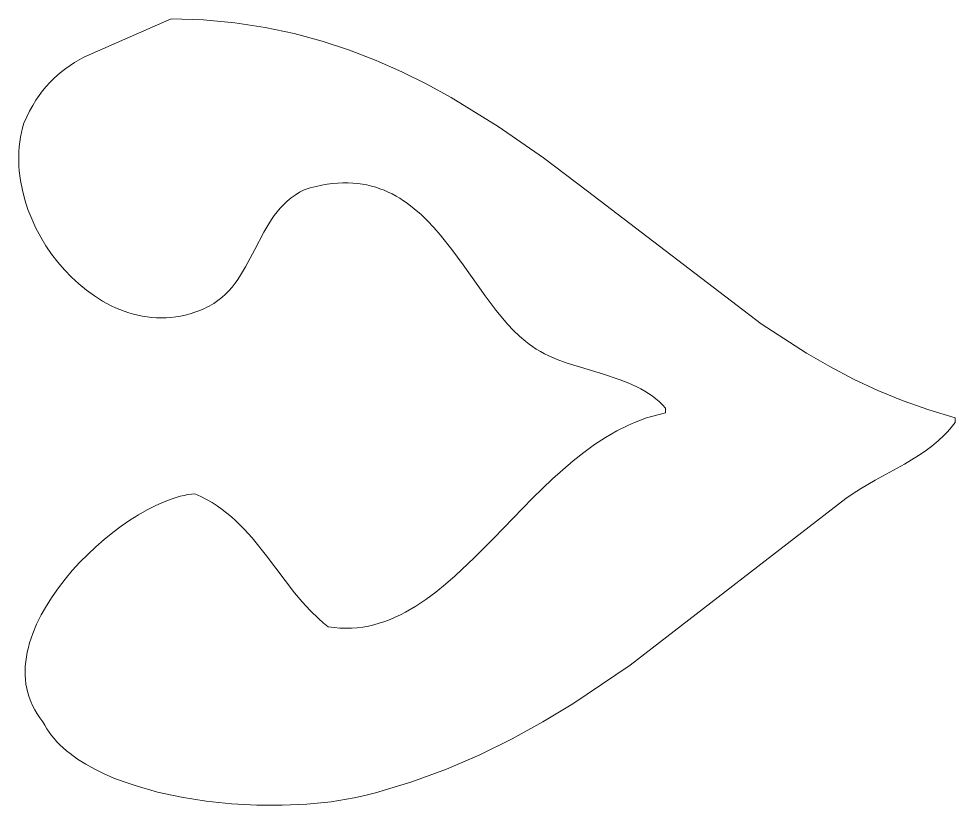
# Model space of a CAD drawing. Header units: centimetres. Extents: x -6.7 to 3.2, y -8.3 to 13.3.
# Drawn here: x 0.223 to 2.185, y 7.612 to 9.261 of the extents above; entities that cross this region are included whole.
import ezdxf

# ---------------------------------------------------------------- set-up
doc = ezdxf.new("R2010")
doc.units = ezdxf.units.CM
doc.header["$MEASUREMENT"] = 0
doc.layers.add('layer 1', color=7, linetype='Continuous')

msp = doc.modelspace()

# ---------------------------------------------------------------- linework, layer by layer
at = {"layer": 'layer 1', "color": 177, "lineweight": 9}
msp.add_open_spline([(0.5424, 9.26058), (0.5424, 9.26058), (0.35922, 9.17976), (0.35922, 9.17976), (0.35922, 9.17976), (0.35922, 9.17976), (0.34002, 9.16869), (0.34002, 9.16869), (0.34002, 9.16869), (0.34002, 9.16869), (0.33077, 9.16273), (0.33077, 9.16273), (0.33077, 9.16273), (0.33077, 9.16273), (0.32176, 9.15644), (0.32176, 9.15644), (0.32176, 9.15644), (0.32176, 9.15644), (0.31299, 9.14977), (0.31299, 9.14977), (0.31299, 9.14977), (0.31299, 9.14977), (0.30447, 9.1427), (0.30447, 9.1427), (0.30447, 9.1427), (0.30447, 9.1427), (0.2962, 9.13519), (0.2962, 9.13519), (0.2962, 9.13519), (0.2962, 9.13519), (0.28818, 9.12719), (0.28818, 9.12719), (0.28818, 9.12719), (0.28818, 9.12719), (0.28043, 9.11868), (0.28043, 9.11868), (0.28043, 9.11868), (0.28043, 9.11868), (0.27293, 9.10961), (0.27293, 9.10961), (0.27293, 9.10961), (0.27293, 9.10961), (0.26571, 9.09996), (0.26571, 9.09996), (0.26571, 9.09996), (0.26571, 9.09996), (0.25876, 9.08967), (0.25876, 9.08967), (0.25876, 9.08967), (0.25876, 9.08967), (0.25209, 9.07873), (0.25209, 9.07873), (0.25209, 9.07873), (0.25209, 9.07873), (0.24569, 9.06708), (0.24569, 9.06708), (0.24569, 9.06708), (0.24569, 9.06708), (0.23958, 9.0547), (0.23958, 9.0547), (0.23958, 9.0547), (0.23958, 9.0547), (0.23377, 9.04155), (0.23377, 9.04155), (0.23377, 9.04155), (0.23377, 9.04155), (0.23098, 9.03188), (0.23098, 9.03188), (0.23098, 9.03188), (0.23098, 9.03188), (0.22862, 9.02212), (0.22862, 9.02212), (0.22862, 9.02212), (0.22862, 9.02212), (0.22667, 9.01226), (0.22667, 9.01226), (0.22667, 9.01226), (0.22667, 9.01226), (0.22512, 9.00233), (0.22512, 9.00233), (0.22512, 9.00233), (0.22512, 9.00233), (0.22398, 8.99233), (0.22398, 8.99233), (0.22398, 8.99233), (0.22398, 8.99233), (0.22322, 8.98227), (0.22322, 8.98227), (0.22322, 8.98227), (0.22322, 8.98227), (0.22286, 8.97216), (0.22286, 8.97216), (0.22286, 8.97216), (0.22286, 8.97216), (0.22287, 8.96201), (0.22287, 8.96201), (0.22287, 8.96201), (0.22287, 8.96201), (0.22325, 8.95184), (0.22325, 8.95184), (0.22325, 8.95184), (0.22325, 8.95184), (0.224, 8.94165), (0.224, 8.94165), (0.224, 8.94165), (0.224, 8.94165), (0.22656, 8.92126), (0.22656, 8.92126), (0.22656, 8.92126), (0.22656, 8.92126), (0.2305, 8.90093), (0.2305, 8.90093), (0.2305, 8.90093), (0.2305, 8.90093), (0.23575, 8.88073), (0.23575, 8.88073), (0.23575, 8.88073), (0.23575, 8.88073), (0.24227, 8.86076), (0.24227, 8.86076), (0.24227, 8.86076), (0.24227, 8.86076), (0.24999, 8.8411), (0.24999, 8.8411), (0.24999, 8.8411), (0.24999, 8.8411), (0.25887, 8.82182), (0.25887, 8.82182), (0.25887, 8.82182), (0.25887, 8.82182), (0.26884, 8.80302), (0.26884, 8.80302), (0.26884, 8.80302), (0.26884, 8.80302), (0.27985, 8.78476), (0.27985, 8.78476), (0.27985, 8.78476), (0.27985, 8.78476), (0.29184, 8.76715), (0.29184, 8.76715), (0.29184, 8.76715), (0.29184, 8.76715), (0.30476, 8.75025), (0.30476, 8.75025), (0.30476, 8.75025), (0.30476, 8.75025), (0.31855, 8.73416), (0.31855, 8.73416), (0.31855, 8.73416), (0.31855, 8.73416), (0.33315, 8.71895), (0.33315, 8.71895), (0.33315, 8.71895), (0.33315, 8.71895), (0.34852, 8.7047), (0.34852, 8.7047), (0.34852, 8.7047), (0.34852, 8.7047), (0.36459, 8.69151), (0.36459, 8.69151), (0.36459, 8.69151), (0.36459, 8.69151), (0.38131, 8.67945), (0.38131, 8.67945), (0.38131, 8.67945), (0.38131, 8.67945), (0.39862, 8.66861), (0.39862, 8.66861), (0.39862, 8.66861), (0.39862, 8.66861), (0.40748, 8.66367), (0.40748, 8.66367), (0.40748, 8.66367), (0.40748, 8.66367), (0.41646, 8.65907), (0.41646, 8.65907), (0.41646, 8.65907), (0.41646, 8.65907), (0.42557, 8.65481), (0.42557, 8.65481), (0.42557, 8.65481), (0.42557, 8.65481), (0.43479, 8.6509), (0.43479, 8.6509), (0.43479, 8.6509), (0.43479, 8.6509), (0.44411, 8.64737), (0.44411, 8.64737), (0.44411, 8.64737), (0.44411, 8.64737), (0.45354, 8.6442), (0.45354, 8.6442), (0.45354, 8.6442), (0.45354, 8.6442), (0.46305, 8.64143), (0.46305, 8.64143), (0.46305, 8.64143), (0.46305, 8.64143), (0.47265, 8.63905), (0.47265, 8.63905), (0.47265, 8.63905), (0.47265, 8.63905), (0.48233, 8.63708), (0.48233, 8.63708), (0.48233, 8.63708), (0.48233, 8.63708), (0.49208, 8.63553), (0.49208, 8.63553), (0.49208, 8.63553), (0.49208, 8.63553), (0.5019, 8.63441), (0.5019, 8.63441), (0.5019, 8.63441), (0.5019, 8.63441), (0.51177, 8.63372), (0.51177, 8.63372), (0.51177, 8.63372), (0.51177, 8.63372), (0.52169, 8.63349), (0.52169, 8.63349), (0.52169, 8.63349), (0.52169, 8.63349), (0.53166, 8.63371), (0.53166, 8.63371), (0.53166, 8.63371), (0.53166, 8.63371), (0.54166, 8.6344), (0.54166, 8.6344), (0.54166, 8.6344), (0.54166, 8.6344), (0.55169, 8.63558), (0.55169, 8.63558), (0.55169, 8.63558), (0.55169, 8.63558), (0.56174, 8.63724), (0.56174, 8.63724), (0.56174, 8.63724), (0.56174, 8.63724), (0.57181, 8.6394), (0.57181, 8.6394), (0.57181, 8.6394), (0.57181, 8.6394), (0.58188, 8.64208), (0.58188, 8.64208), (0.58188, 8.64208), (0.58188, 8.64208), (0.59196, 8.64527), (0.59196, 8.64527), (0.59196, 8.64527), (0.59196, 8.64527), (0.60203, 8.649), (0.60203, 8.649), (0.60203, 8.649), (0.60203, 8.649), (0.61209, 8.65327), (0.61209, 8.65327), (0.61209, 8.65327), (0.61209, 8.65327), (0.61718, 8.65573), (0.61718, 8.65573), (0.61718, 8.65573), (0.61718, 8.65573), (0.6221, 8.65831), (0.6221, 8.65831), (0.6221, 8.65831), (0.6221, 8.65831), (0.63144, 8.66387), (0.63144, 8.66387), (0.63144, 8.66387), (0.63144, 8.66387), (0.64017, 8.6699), (0.64017, 8.6699), (0.64017, 8.6699), (0.64017, 8.6699), (0.64832, 8.67639), (0.64832, 8.67639), (0.64832, 8.67639), (0.64832, 8.67639), (0.65594, 8.68328), (0.65594, 8.68328), (0.65594, 8.68328), (0.65594, 8.68328), (0.66308, 8.69056), (0.66308, 8.69056), (0.66308, 8.69056), (0.66308, 8.69056), (0.66977, 8.69817), (0.66977, 8.69817), (0.66977, 8.69817), (0.66977, 8.69817), (0.67606, 8.70611), (0.67606, 8.70611), (0.67606, 8.70611), (0.67606, 8.70611), (0.682, 8.71431), (0.682, 8.71431), (0.682, 8.71431), (0.682, 8.71431), (0.68762, 8.72277), (0.68762, 8.72277), (0.68762, 8.72277), (0.68762, 8.72277), (0.69811, 8.74027), (0.69811, 8.74027), (0.69811, 8.74027), (0.69811, 8.74027), (0.71728, 8.77671), (0.71728, 8.77671), (0.71728, 8.77671), (0.71728, 8.77671), (0.73636, 8.81329), (0.73636, 8.81329), (0.73636, 8.81329), (0.73636, 8.81329), (0.74675, 8.83094), (0.74675, 8.83094), (0.74675, 8.83094), (0.74675, 8.83094), (0.7523, 8.8395), (0.7523, 8.8395), (0.7523, 8.8395), (0.7523, 8.8395), (0.75816, 8.84782), (0.75816, 8.84782), (0.75816, 8.84782), (0.75816, 8.84782), (0.76437, 8.85589), (0.76437, 8.85589), (0.76437, 8.85589), (0.76437, 8.85589), (0.77096, 8.86366), (0.77096, 8.86366), (0.77096, 8.86366), (0.77096, 8.86366), (0.77799, 8.87109), (0.77799, 8.87109), (0.77799, 8.87109), (0.77799, 8.87109), (0.7855, 8.87817), (0.7855, 8.87817), (0.7855, 8.87817), (0.7855, 8.87817), (0.79352, 8.88485), (0.79352, 8.88485), (0.79352, 8.88485), (0.79352, 8.88485), (0.80211, 8.8911), (0.80211, 8.8911), (0.80211, 8.8911), (0.80211, 8.8911), (0.81131, 8.89688), (0.81131, 8.89688), (0.81131, 8.89688), (0.81131, 8.89688), (0.82116, 8.90217), (0.82116, 8.90217), (0.82116, 8.90217), (0.82116, 8.90217), (0.8336, 8.90586), (0.8336, 8.90586), (0.8336, 8.90586), (0.8336, 8.90586), (0.84575, 8.90899), (0.84575, 8.90899), (0.84575, 8.90899), (0.84575, 8.90899), (0.8576, 8.91157), (0.8576, 8.91157), (0.8576, 8.91157), (0.8576, 8.91157), (0.86917, 8.9136), (0.86917, 8.9136), (0.86917, 8.9136), (0.86917, 8.9136), (0.88046, 8.91511), (0.88046, 8.91511), (0.88046, 8.91511), (0.88046, 8.91511), (0.89149, 8.91611), (0.89149, 8.91611), (0.89149, 8.91611), (0.89149, 8.91611), (0.90225, 8.91661), (0.90225, 8.91661), (0.90225, 8.91661), (0.90225, 8.91661), (0.91276, 8.91662), (0.91276, 8.91662), (0.91276, 8.91662), (0.91276, 8.91662), (0.92302, 8.91617), (0.92302, 8.91617), (0.92302, 8.91617), (0.92302, 8.91617), (0.93303, 8.91526), (0.93303, 8.91526), (0.93303, 8.91526), (0.93303, 8.91526), (0.94281, 8.91391), (0.94281, 8.91391), (0.94281, 8.91391), (0.94281, 8.91391), (0.95236, 8.91213), (0.95236, 8.91213), (0.95236, 8.91213), (0.95236, 8.91213), (0.96169, 8.90993), (0.96169, 8.90993), (0.96169, 8.90993), (0.96169, 8.90993), (0.9708, 8.90734), (0.9708, 8.90734), (0.9708, 8.90734), (0.9708, 8.90734), (0.9797, 8.90436), (0.9797, 8.90436), (0.9797, 8.90436), (0.9797, 8.90436), (0.9884, 8.901), (0.9884, 8.901), (0.9884, 8.901), (0.9884, 8.901), (0.99691, 8.89729), (0.99691, 8.89729), (0.99691, 8.89729), (0.99691, 8.89729), (1.00523, 8.89323), (1.00523, 8.89323), (1.00523, 8.89323), (1.00523, 8.89323), (1.01336, 8.88884), (1.01336, 8.88884), (1.01336, 8.88884), (1.01336, 8.88884), (1.02132, 8.88413), (1.02132, 8.88413), (1.02132, 8.88413), (1.02132, 8.88413), (1.02911, 8.87912), (1.02911, 8.87912), (1.02911, 8.87912), (1.02911, 8.87912), (1.03674, 8.87382), (1.03674, 8.87382), (1.03674, 8.87382), (1.03674, 8.87382), (1.05153, 8.8624), (1.05153, 8.8624), (1.05153, 8.8624), (1.05153, 8.8624), (1.06575, 8.85), (1.06575, 8.85), (1.06575, 8.85), (1.06575, 8.85), (1.07946, 8.83671), (1.07946, 8.83671), (1.07946, 8.83671), (1.07946, 8.83671), (1.09271, 8.82266), (1.09271, 8.82266), (1.09271, 8.82266), (1.09271, 8.82266), (1.10555, 8.80794), (1.10555, 8.80794), (1.10555, 8.80794), (1.10555, 8.80794), (1.13022, 8.77698), (1.13022, 8.77698), (1.13022, 8.77698), (1.13022, 8.77698), (1.15389, 8.74473), (1.15389, 8.74473), (1.15389, 8.74473), (1.15389, 8.74473), (1.19997, 8.67986), (1.19997, 8.67986), (1.19997, 8.67986), (1.19997, 8.67986), (1.22324, 8.64903), (1.22324, 8.64903), (1.22324, 8.64903), (1.22324, 8.64903), (1.24722, 8.62046), (1.24722, 8.62046), (1.24722, 8.62046), (1.24722, 8.62046), (1.25961, 8.60729), (1.25961, 8.60729), (1.25961, 8.60729), (1.25961, 8.60729), (1.27235, 8.59503), (1.27235, 8.59503), (1.27235, 8.59503), (1.27235, 8.59503), (1.28547, 8.58376), (1.28547, 8.58376), (1.28547, 8.58376), (1.28547, 8.58376), (1.2922, 8.57855), (1.2922, 8.57855), (1.2922, 8.57855), (1.2922, 8.57855), (1.29905, 8.57362), (1.29905, 8.57362), (1.29905, 8.57362), (1.29905, 8.57362), (1.30729, 8.5682), (1.30729, 8.5682), (1.30729, 8.5682), (1.30729, 8.5682), (1.31574, 8.56315), (1.31574, 8.56315), (1.31574, 8.56315), (1.31574, 8.56315), (1.32438, 8.55846), (1.32438, 8.55846), (1.32438, 8.55846), (1.32438, 8.55846), (1.3332, 8.55408), (1.3332, 8.55408), (1.3332, 8.55408), (1.3332, 8.55408), (1.35127, 8.54616), (1.35127, 8.54616), (1.35127, 8.54616), (1.35127, 8.54616), (1.36981, 8.53917), (1.36981, 8.53917), (1.36981, 8.53917), (1.36981, 8.53917), (1.4459, 8.51592), (1.4459, 8.51592), (1.4459, 8.51592), (1.4459, 8.51592), (1.48312, 8.5039), (1.48312, 8.5039), (1.48312, 8.5039), (1.48312, 8.5039), (1.50102, 8.49699), (1.50102, 8.49699), (1.50102, 8.49699), (1.50102, 8.49699), (1.51826, 8.48917), (1.51826, 8.48917), (1.51826, 8.48917), (1.51826, 8.48917), (1.52659, 8.48484), (1.52659, 8.48484), (1.52659, 8.48484), (1.52659, 8.48484), (1.5347, 8.48021), (1.5347, 8.48021), (1.5347, 8.48021), (1.5347, 8.48021), (1.54258, 8.47523), (1.54258, 8.47523), (1.54258, 8.47523), (1.54258, 8.47523), (1.5502, 8.46988), (1.5502, 8.46988), (1.5502, 8.46988), (1.5502, 8.46988), (1.55756, 8.46413), (1.55756, 8.46413), (1.55756, 8.46413), (1.55756, 8.46413), (1.56462, 8.45795), (1.56462, 8.45795), (1.56462, 8.45795), (1.56462, 8.45795), (1.57138, 8.45132), (1.57138, 8.45132), (1.57138, 8.45132), (1.57138, 8.45132), (1.57781, 8.4442), (1.57781, 8.4442), (1.57781, 8.4442), (1.57781, 8.4442), (1.57781, 8.43424), (1.57781, 8.43424), (1.57781, 8.43424), (1.57781, 8.43424), (1.56448, 8.43129), (1.56448, 8.43129), (1.56448, 8.43129), (1.56448, 8.43129), (1.55135, 8.4278), (1.55135, 8.4278), (1.55135, 8.4278), (1.55135, 8.4278), (1.5384, 8.42379), (1.5384, 8.42379), (1.5384, 8.42379), (1.5384, 8.42379), (1.52563, 8.41929), (1.52563, 8.41929), (1.52563, 8.41929), (1.52563, 8.41929), (1.51304, 8.41431), (1.51304, 8.41431), (1.51304, 8.41431), (1.51304, 8.41431), (1.50062, 8.40888), (1.50062, 8.40888), (1.50062, 8.40888), (1.50062, 8.40888), (1.47627, 8.39672), (1.47627, 8.39672), (1.47627, 8.39672), (1.47627, 8.39672), (1.45252, 8.38298), (1.45252, 8.38298), (1.45252, 8.38298), (1.45252, 8.38298), (1.42934, 8.3678), (1.42934, 8.3678), (1.42934, 8.3678), (1.42934, 8.3678), (1.40666, 8.35135), (1.40666, 8.35135), (1.40666, 8.35135), (1.40666, 8.35135), (1.38446, 8.33378), (1.38446, 8.33378), (1.38446, 8.33378), (1.38446, 8.33378), (1.34128, 8.29592), (1.34128, 8.29592), (1.34128, 8.29592), (1.34128, 8.29592), (1.29941, 8.25548), (1.29941, 8.25548), (1.29941, 8.25548), (1.29941, 8.25548), (1.21813, 8.1719), (1.21813, 8.1719), (1.21813, 8.1719), (1.21813, 8.1719), (1.17797, 8.13128), (1.17797, 8.13128), (1.17797, 8.13128), (1.17797, 8.13128), (1.13763, 8.09311), (1.13763, 8.09311), (1.13763, 8.09311), (1.13763, 8.09311), (1.11727, 8.07534), (1.11727, 8.07534), (1.11727, 8.07534), (1.11727, 8.07534), (1.09673, 8.05866), (1.09673, 8.05866), (1.09673, 8.05866), (1.09673, 8.05866), (1.07596, 8.04322), (1.07596, 8.04322), (1.07596, 8.04322), (1.07596, 8.04322), (1.05492, 8.02919), (1.05492, 8.02919), (1.05492, 8.02919), (1.05492, 8.02919), (1.03355, 8.01671), (1.03355, 8.01671), (1.03355, 8.01671), (1.03355, 8.01671), (1.02272, 8.01111), (1.02272, 8.01111), (1.02272, 8.01111), (1.02272, 8.01111), (1.0118, 8.00595), (1.0118, 8.00595), (1.0118, 8.00595), (1.0118, 8.00595), (1.00078, 8.00126), (1.00078, 8.00126), (1.00078, 8.00126), (1.00078, 8.00126), (0.98964, 7.99706), (0.98964, 7.99706), (0.98964, 7.99706), (0.98964, 7.99706), (0.97839, 7.99337), (0.97839, 7.99337), (0.97839, 7.99337), (0.97839, 7.99337), (0.96702, 7.9902), (0.96702, 7.9902), (0.96702, 7.9902), (0.96702, 7.9902), (0.95552, 7.98758), (0.95552, 7.98758), (0.95552, 7.98758), (0.95552, 7.98758), (0.94388, 7.98553), (0.94388, 7.98553), (0.94388, 7.98553), (0.94388, 7.98553), (0.93211, 7.98407), (0.93211, 7.98407), (0.93211, 7.98407), (0.93211, 7.98407), (0.92019, 7.98321), (0.92019, 7.98321), (0.92019, 7.98321), (0.92019, 7.98321), (0.90812, 7.98297), (0.90812, 7.98297), (0.90812, 7.98297), (0.90812, 7.98297), (0.89589, 7.98339), (0.89589, 7.98339), (0.89589, 7.98339), (0.89589, 7.98339), (0.8835, 7.98446), (0.8835, 7.98446), (0.8835, 7.98446), (0.8835, 7.98446), (0.87094, 7.98623), (0.87094, 7.98623), (0.87094, 7.98623), (0.87094, 7.98623), (0.86096, 7.99429), (0.86096, 7.99429), (0.86096, 7.99429), (0.86096, 7.99429), (0.85138, 8.00262), (0.85138, 8.00262), (0.85138, 8.00262), (0.85138, 8.00262), (0.83332, 8.02001), (0.83332, 8.02001), (0.83332, 8.02001), (0.83332, 8.02001), (0.8165, 8.0382), (0.8165, 8.0382), (0.8165, 8.0382), (0.8165, 8.0382), (0.80066, 8.057), (0.80066, 8.057), (0.80066, 8.057), (0.80066, 8.057), (0.7419, 8.13482), (0.7419, 8.13482), (0.7419, 8.13482), (0.7419, 8.13482), (0.71163, 8.17273), (0.71163, 8.17273), (0.71163, 8.17273), (0.71163, 8.17273), (0.69535, 8.19079), (0.69535, 8.19079), (0.69535, 8.19079), (0.69535, 8.19079), (0.67797, 8.20803), (0.67797, 8.20803), (0.67797, 8.20803), (0.67797, 8.20803), (0.66879, 8.21628), (0.66879, 8.21628), (0.66879, 8.21628), (0.66879, 8.21628), (0.65923, 8.22425), (0.65923, 8.22425), (0.65923, 8.22425), (0.65923, 8.22425), (0.64926, 8.23192), (0.64926, 8.23192), (0.64926, 8.23192), (0.64926, 8.23192), (0.63885, 8.23927), (0.63885, 8.23927), (0.63885, 8.23927), (0.63885, 8.23927), (0.62797, 8.24627), (0.62797, 8.24627), (0.62797, 8.24627), (0.62797, 8.24627), (0.61659, 8.25291), (0.61659, 8.25291), (0.61659, 8.25291), (0.61659, 8.25291), (0.60467, 8.25916), (0.60467, 8.25916), (0.60467, 8.25916), (0.60467, 8.25916), (0.59218, 8.26499), (0.59218, 8.26499), (0.59218, 8.26499), (0.59218, 8.26499), (0.5847, 8.26422), (0.5847, 8.26422), (0.5847, 8.26422), (0.5847, 8.26422), (0.57703, 8.26304), (0.57703, 8.26304), (0.57703, 8.26304), (0.57703, 8.26304), (0.56916, 8.26147), (0.56916, 8.26147), (0.56916, 8.26147), (0.56916, 8.26147), (0.56111, 8.25951), (0.56111, 8.25951), (0.56111, 8.25951), (0.56111, 8.25951), (0.55291, 8.25718), (0.55291, 8.25718), (0.55291, 8.25718), (0.55291, 8.25718), (0.54456, 8.25449), (0.54456, 8.25449), (0.54456, 8.25449), (0.54456, 8.25449), (0.52746, 8.24804), (0.52746, 8.24804), (0.52746, 8.24804), (0.52746, 8.24804), (0.50994, 8.24023), (0.50994, 8.24023), (0.50994, 8.24023), (0.50994, 8.24023), (0.4921, 8.23115), (0.4921, 8.23115), (0.4921, 8.23115), (0.4921, 8.23115), (0.47405, 8.22086), (0.47405, 8.22086), (0.47405, 8.22086), (0.47405, 8.22086), (0.45589, 8.20944), (0.45589, 8.20944), (0.45589, 8.20944), (0.45589, 8.20944), (0.43775, 8.19696), (0.43775, 8.19696), (0.43775, 8.19696), (0.43775, 8.19696), (0.41972, 8.1835), (0.41972, 8.1835), (0.41972, 8.1835), (0.41972, 8.1835), (0.40192, 8.16912), (0.40192, 8.16912), (0.40192, 8.16912), (0.40192, 8.16912), (0.38445, 8.15391), (0.38445, 8.15391), (0.38445, 8.15391), (0.38445, 8.15391), (0.36743, 8.13793), (0.36743, 8.13793), (0.36743, 8.13793), (0.36743, 8.13793), (0.35096, 8.12127), (0.35096, 8.12127), (0.35096, 8.12127), (0.35096, 8.12127), (0.33516, 8.10398), (0.33516, 8.10398), (0.33516, 8.10398), (0.33516, 8.10398), (0.32012, 8.08616), (0.32012, 8.08616), (0.32012, 8.08616), (0.32012, 8.08616), (0.30597, 8.06786), (0.30597, 8.06786), (0.30597, 8.06786), (0.30597, 8.06786), (0.29281, 8.04917), (0.29281, 8.04917), (0.29281, 8.04917), (0.29281, 8.04917), (0.28074, 8.03015), (0.28074, 8.03015), (0.28074, 8.03015), (0.28074, 8.03015), (0.26989, 8.01089), (0.26989, 8.01089), (0.26989, 8.01089), (0.26989, 8.01089), (0.26035, 7.99145), (0.26035, 7.99145), (0.26035, 7.99145), (0.26035, 7.99145), (0.25224, 7.97191), (0.25224, 7.97191), (0.25224, 7.97191), (0.25224, 7.97191), (0.24875, 7.96212), (0.24875, 7.96212), (0.24875, 7.96212), (0.24875, 7.96212), (0.24566, 7.95234), (0.24566, 7.95234), (0.24566, 7.95234), (0.24566, 7.95234), (0.24298, 7.94257), (0.24298, 7.94257), (0.24298, 7.94257), (0.24298, 7.94257), (0.24073, 7.93282), (0.24073, 7.93282), (0.24073, 7.93282), (0.24073, 7.93282), (0.23892, 7.9231), (0.23892, 7.9231), (0.23892, 7.9231), (0.23892, 7.9231), (0.23755, 7.91342), (0.23755, 7.91342), (0.23755, 7.91342), (0.23755, 7.91342), (0.23666, 7.90378), (0.23666, 7.90378), (0.23666, 7.90378), (0.23666, 7.90378), (0.23624, 7.8942), (0.23624, 7.8942), (0.23624, 7.8942), (0.23624, 7.8942), (0.23632, 7.88469), (0.23632, 7.88469), (0.23632, 7.88469), (0.23632, 7.88469), (0.2369, 7.87526), (0.2369, 7.87526), (0.2369, 7.87526), (0.2369, 7.87526), (0.238, 7.86591), (0.238, 7.86591), (0.238, 7.86591), (0.238, 7.86591), (0.23964, 7.85665), (0.23964, 7.85665), (0.23964, 7.85665), (0.23964, 7.85665), (0.24182, 7.8475), (0.24182, 7.8475), (0.24182, 7.8475), (0.24182, 7.8475), (0.24457, 7.83846), (0.24457, 7.83846), (0.24457, 7.83846), (0.24457, 7.83846), (0.24789, 7.82955), (0.24789, 7.82955), (0.24789, 7.82955), (0.24789, 7.82955), (0.2518, 7.82076), (0.2518, 7.82076), (0.2518, 7.82076), (0.2518, 7.82076), (0.25631, 7.81211), (0.25631, 7.81211), (0.25631, 7.81211), (0.25631, 7.81211), (0.26143, 7.80362), (0.26143, 7.80362), (0.26143, 7.80362), (0.26143, 7.80362), (0.26719, 7.79528), (0.26719, 7.79528), (0.26719, 7.79528), (0.26719, 7.79528), (0.27359, 7.78711), (0.27359, 7.78711), (0.27359, 7.78711), (0.27359, 7.78711), (0.27738, 7.77972), (0.27738, 7.77972), (0.27738, 7.77972), (0.27738, 7.77972), (0.28163, 7.77248), (0.28163, 7.77248), (0.28163, 7.77248), (0.28163, 7.77248), (0.28631, 7.7654), (0.28631, 7.7654), (0.28631, 7.7654), (0.28631, 7.7654), (0.29141, 7.75847), (0.29141, 7.75847), (0.29141, 7.75847), (0.29141, 7.75847), (0.29694, 7.7517), (0.29694, 7.7517), (0.29694, 7.7517), (0.29694, 7.7517), (0.30286, 7.74509), (0.30286, 7.74509), (0.30286, 7.74509), (0.30286, 7.74509), (0.30919, 7.73863), (0.30919, 7.73863), (0.30919, 7.73863), (0.30919, 7.73863), (0.31589, 7.73233), (0.31589, 7.73233), (0.31589, 7.73233), (0.31589, 7.73233), (0.32297, 7.72619), (0.32297, 7.72619), (0.32297, 7.72619), (0.32297, 7.72619), (0.33041, 7.72021), (0.33041, 7.72021), (0.33041, 7.72021), (0.33041, 7.72021), (0.34633, 7.70871), (0.34633, 7.70871), (0.34633, 7.70871), (0.34633, 7.70871), (0.36358, 7.69785), (0.36358, 7.69785), (0.36358, 7.69785), (0.36358, 7.69785), (0.38205, 7.68762), (0.38205, 7.68762), (0.38205, 7.68762), (0.38205, 7.68762), (0.40167, 7.67803), (0.40167, 7.67803), (0.40167, 7.67803), (0.40167, 7.67803), (0.42235, 7.66908), (0.42235, 7.66908), (0.42235, 7.66908), (0.42235, 7.66908), (0.444, 7.66077), (0.444, 7.66077), (0.444, 7.66077), (0.444, 7.66077), (0.46654, 7.65311), (0.46654, 7.65311), (0.46654, 7.65311), (0.46654, 7.65311), (0.51393, 7.63971), (0.51393, 7.63971), (0.51393, 7.63971), (0.51393, 7.63971), (0.56383, 7.6289), (0.56383, 7.6289), (0.56383, 7.6289), (0.56383, 7.6289), (0.61555, 7.62071), (0.61555, 7.62071), (0.61555, 7.62071), (0.61555, 7.62071), (0.6684, 7.61514), (0.6684, 7.61514), (0.6684, 7.61514), (0.6684, 7.61514), (0.72168, 7.61222), (0.72168, 7.61222), (0.72168, 7.61222), (0.72168, 7.61222), (0.77472, 7.61195), (0.77472, 7.61195), (0.77472, 7.61195), (0.77472, 7.61195), (0.82681, 7.61436), (0.82681, 7.61436), (0.82681, 7.61436), (0.82681, 7.61436), (0.87726, 7.61945), (0.87726, 7.61945), (0.87726, 7.61945), (0.87726, 7.61945), (0.92539, 7.62725), (0.92539, 7.62725), (0.92539, 7.62725), (0.92539, 7.62725), (0.94837, 7.63217), (0.94837, 7.63217), (0.94837, 7.63217), (0.94837, 7.63217), (0.9705, 7.63777), (0.9705, 7.63777), (0.9705, 7.63777), (0.9705, 7.63777), (1.04657, 7.66099), (1.04657, 7.66099), (1.04657, 7.66099), (1.04657, 7.66099), (1.1194, 7.6878), (1.1194, 7.6878), (1.1194, 7.6878), (1.1194, 7.6878), (1.18928, 7.71789), (1.18928, 7.71789), (1.18928, 7.71789), (1.18928, 7.71789), (1.25649, 7.7509), (1.25649, 7.7509), (1.25649, 7.7509), (1.25649, 7.7509), (1.3213, 7.78652), (1.3213, 7.78652), (1.3213, 7.78652), (1.3213, 7.78652), (1.384, 7.8244), (1.384, 7.8244), (1.384, 7.8244), (1.384, 7.8244), (1.50416, 7.90565), (1.50416, 7.90565), (1.50416, 7.90565), (1.50416, 7.90565), (1.95614, 8.25503), (1.95614, 8.25503), (1.95614, 8.25503), (1.95614, 8.25503), (1.97113, 8.26546), (1.97113, 8.26546), (1.97113, 8.26546), (1.97113, 8.26546), (1.98634, 8.27522), (1.98634, 8.27522), (1.98634, 8.27522), (1.98634, 8.27522), (2.01714, 8.29325), (2.01714, 8.29325), (2.01714, 8.29325), (2.01714, 8.29325), (2.07843, 8.32698), (2.07843, 8.32698), (2.07843, 8.32698), (2.07843, 8.32698), (2.10786, 8.34477), (2.10786, 8.34477), (2.10786, 8.34477), (2.10786, 8.34477), (2.12206, 8.35435), (2.12206, 8.35435), (2.12206, 8.35435), (2.12206, 8.35435), (2.13581, 8.36456), (2.13581, 8.36456), (2.13581, 8.36456), (2.13581, 8.36456), (2.14906, 8.37553), (2.14906, 8.37553), (2.14906, 8.37553), (2.14906, 8.37553), (2.16173, 8.3874), (2.16173, 8.3874), (2.16173, 8.3874), (2.16173, 8.3874), (2.16784, 8.39371), (2.16784, 8.39371), (2.16784, 8.39371), (2.16784, 8.39371), (2.17378, 8.40029), (2.17378, 8.40029), (2.17378, 8.40029), (2.17378, 8.40029), (2.17954, 8.40716), (2.17954, 8.40716), (2.17954, 8.40716), (2.17954, 8.40716), (2.18512, 8.41433), (2.18512, 8.41433), (2.18512, 8.41433), (2.18512, 8.41433), (2.18512, 8.42428), (2.18512, 8.42428), (2.18512, 8.42428), (2.18512, 8.42428), (2.12958, 8.44057), (2.12958, 8.44057), (2.12958, 8.44057), (2.12958, 8.44057), (2.07566, 8.45964), (2.07566, 8.45964), (2.07566, 8.45964), (2.07566, 8.45964), (2.0232, 8.4813), (2.0232, 8.4813), (2.0232, 8.4813), (2.0232, 8.4813), (1.97209, 8.50532), (1.97209, 8.50532), (1.97209, 8.50532), (1.97209, 8.50532), (1.92218, 8.53149), (1.92218, 8.53149), (1.92218, 8.53149), (1.92218, 8.53149), (1.87334, 8.55959), (1.87334, 8.55959), (1.87334, 8.55959), (1.87334, 8.55959), (1.77836, 8.62073), (1.77836, 8.62073), (1.77836, 8.62073), (1.77836, 8.62073), (1.4146, 8.89933), (1.4146, 8.89933), (1.4146, 8.89933), (1.4146, 8.89933), (1.32236, 8.96886), (1.32236, 8.96886), (1.32236, 8.96886), (1.32236, 8.96886), (1.22747, 9.03488), (1.22747, 9.03488), (1.22747, 9.03488), (1.22747, 9.03488), (1.12884, 9.09567), (1.12884, 9.09567), (1.12884, 9.09567), (1.12884, 9.09567), (1.0778, 9.12356), (1.0778, 9.12356), (1.0778, 9.12356), (1.0778, 9.12356), (1.02543, 9.14949), (1.02543, 9.14949), (1.02543, 9.14949), (1.02543, 9.14949), (0.97158, 9.17325), (0.97158, 9.17325), (0.97158, 9.17325), (0.97158, 9.17325), (0.91614, 9.19462), (0.91614, 9.19462), (0.91614, 9.19462), (0.91614, 9.19462), (0.85896, 9.21339), (0.85896, 9.21339), (0.85896, 9.21339), (0.85896, 9.21339), (0.79992, 9.22933), (0.79992, 9.22933), (0.79992, 9.22933), (0.79992, 9.22933), (0.73888, 9.24224), (0.73888, 9.24224), (0.73888, 9.24224), (0.73888, 9.24224), (0.6757, 9.25189), (0.6757, 9.25189), (0.6757, 9.25189), (0.6757, 9.25189), (0.61025, 9.25808), (0.61025, 9.25808), (0.61025, 9.25808), (0.61025, 9.25808), (0.5424, 9.26058), (0.5424, 9.26058), (0.5424, 9.26058), (0.5424, 9.26058), (0.5424, 9.26058), (0.5424, 9.26058)], degree=3, knots=[0, 0, 0, 0, 0.0031746, 0.0031746, 0.0031746, 0.0031746, 0.0063492, 0.0063492, 0.0063492, 0.0063492, 0.0095238, 0.0095238, 0.0095238, 0.0095238, 0.0126984, 0.0126984, 0.0126984, 0.0126984, 0.015873, 0.015873, 0.015873, 0.015873, 0.0190476, 0.0190476, 0.0190476, 0.0190476, 0.0222222, 0.0222222, 0.0222222, 0.0222222, 0.0253968, 0.0253968, 0.0253968, 0.0253968, 0.0285714, 0.0285714, 0.0285714, 0.0285714, 0.031746, 0.031746, 0.031746, 0.031746, 0.0349206, 0.0349206, 0.0349206, 0.0349206, 0.0380952, 0.0380952, 0.0380952, 0.0380952, 0.0412698, 0.0412698, 0.0412698, 0.0412698, 0.0444444, 0.0444444, 0.0444444, 0.0444444, 0.047619, 0.047619, 0.047619, 0.047619, 0.0507937, 0.0507937, 0.0507937, 0.0507937, 0.0539683, 0.0539683, 0.0539683, 0.0539683, 0.0571429, 0.0571429, 0.0571429, 0.0571429, 0.0603175, 0.0603175, 0.0603175, 0.0603175, 0.0634921, 0.0634921, 0.0634921, 0.0634921, 0.0666667, 0.0666667, 0.0666667, 0.0666667, 0.0698413, 0.0698413, 0.0698413, 0.0698413, 0.0730159, 0.0730159, 0.0730159, 0.0730159, 0.0761905, 0.0761905, 0.0761905, 0.0761905, 0.0793651, 0.0793651, 0.0793651, 0.0793651, 0.0825397, 0.0825397, 0.0825397, 0.0825397, 0.0857143, 0.0857143, 0.0857143, 0.0857143, 0.0888889, 0.0888889, 0.0888889, 0.0888889, 0.0920635, 0.0920635, 0.0920635, 0.0920635, 0.0952381, 0.0952381, 0.0952381, 0.0952381, 0.0984127, 0.0984127, 0.0984127, 0.0984127, 0.1015873, 0.1015873, 0.1015873, 0.1015873, 0.1047619, 0.1047619, 0.1047619, 0.1047619, 0.1079365, 0.1079365, 0.1079365, 0.1079365, 0.1111111, 0.1111111, 0.1111111, 0.1111111, 0.1142857, 0.1142857, 0.1142857, 0.1142857, 0.1174603, 0.1174603, 0.1174603, 0.1174603, 0.1206349, 0.1206349, 0.1206349, 0.1206349, 0.1238095, 0.1238095, 0.1238095, 0.1238095, 0.1269841, 0.1269841, 0.1269841, 0.1269841, 0.1301587, 0.1301587, 0.1301587, 0.1301587, 0.1333333, 0.1333333, 0.1333333, 0.1333333, 0.1365079, 0.1365079, 0.1365079, 0.1365079, 0.1396825, 0.1396825, 0.1396825, 0.1396825, 0.1428571, 0.1428571, 0.1428571, 0.1428571, 0.1460317, 0.1460317, 0.1460317, 0.1460317, 0.1492063, 0.1492063, 0.1492063, 0.1492063, 0.152381, 0.152381, 0.152381, 0.152381, 0.1555556, 0.1555556, 0.1555556, 0.1555556, 0.1587302, 0.1587302, 0.1587302, 0.1587302, 0.1619048, 0.1619048, 0.1619048, 0.1619048, 0.1650794, 0.1650794, 0.1650794, 0.1650794, 0.168254, 0.168254, 0.168254, 0.168254, 0.1714286, 0.1714286, 0.1714286, 0.1714286, 0.1746032, 0.1746032, 0.1746032, 0.1746032, 0.1777778, 0.1777778, 0.1777778, 0.1777778, 0.1809524, 0.1809524, 0.1809524, 0.1809524, 0.184127, 0.184127, 0.184127, 0.184127, 0.1873016, 0.1873016, 0.1873016, 0.1873016, 0.1904762, 0.1904762, 0.1904762, 0.1904762, 0.1936508, 0.1936508, 0.1936508, 0.1936508, 0.1968254, 0.1968254, 0.1968254, 0.1968254, 0.2, 0.2, 0.2, 0.2, 0.2031746, 0.2031746, 0.2031746, 0.2031746, 0.2063492, 0.2063492, 0.2063492, 0.2063492, 0.2095238, 0.2095238, 0.2095238, 0.2095238, 0.2126984, 0.2126984, 0.2126984, 0.2126984, 0.215873, 0.215873, 0.215873, 0.215873, 0.2190476, 0.2190476, 0.2190476, 0.2190476, 0.2222222, 0.2222222, 0.2222222, 0.2222222, 0.2253968, 0.2253968, 0.2253968, 0.2253968, 0.2285714, 0.2285714, 0.2285714, 0.2285714, 0.231746, 0.231746, 0.231746, 0.231746, 0.2349206, 0.2349206, 0.2349206, 0.2349206, 0.2380952, 0.2380952, 0.2380952, 0.2380952, 0.2412698, 0.2412698, 0.2412698, 0.2412698, 0.2444444, 0.2444444, 0.2444444, 0.2444444, 0.247619, 0.247619, 0.247619, 0.247619, 0.2507937, 0.2507937, 0.2507937, 0.2507937, 0.2539683, 0.2539683, 0.2539683, 0.2539683, 0.2571429, 0.2571429, 0.2571429, 0.2571429, 0.2603175, 0.2603175, 0.2603175, 0.2603175, 0.2634921, 0.2634921, 0.2634921, 0.2634921, 0.2666667, 0.2666667, 0.2666667, 0.2666667, 0.2698413, 0.2698413, 0.2698413, 0.2698413, 0.2730159, 0.2730159, 0.2730159, 0.2730159, 0.2761905, 0.2761905, 0.2761905, 0.2761905, 0.2793651, 0.2793651, 0.2793651, 0.2793651, 0.2825397, 0.2825397, 0.2825397, 0.2825397, 0.2857143, 0.2857143, 0.2857143, 0.2857143, 0.2888889, 0.2888889, 0.2888889, 0.2888889, 0.2920635, 0.2920635, 0.2920635, 0.2920635, 0.2952381, 0.2952381, 0.2952381, 0.2952381, 0.2984127, 0.2984127, 0.2984127, 0.2984127, 0.3015873, 0.3015873, 0.3015873, 0.3015873, 0.3047619, 0.3047619, 0.3047619, 0.3047619, 0.3079365, 0.3079365, 0.3079365, 0.3079365, 0.3111111, 0.3111111, 0.3111111, 0.3111111, 0.3142857, 0.3142857, 0.3142857, 0.3142857, 0.3174603, 0.3174603, 0.3174603, 0.3174603, 0.3206349, 0.3206349, 0.3206349, 0.3206349, 0.3238095, 0.3238095, 0.3238095, 0.3238095, 0.3269841, 0.3269841, 0.3269841, 0.3269841, 0.3301587, 0.3301587, 0.3301587, 0.3301587, 0.3333333, 0.3333333, 0.3333333, 0.3333333, 0.3365079, 0.3365079, 0.3365079, 0.3365079, 0.3396825, 0.3396825, 0.3396825, 0.3396825, 0.3428571, 0.3428571, 0.3428571, 0.3428571, 0.3460317, 0.3460317, 0.3460317, 0.3460317, 0.3492063, 0.3492063, 0.3492063, 0.3492063, 0.352381, 0.352381, 0.352381, 0.352381, 0.3555556, 0.3555556, 0.3555556, 0.3555556, 0.3587302, 0.3587302, 0.3587302, 0.3587302, 0.3619048, 0.3619048, 0.3619048, 0.3619048, 0.3650794, 0.3650794, 0.3650794, 0.3650794, 0.368254, 0.368254, 0.368254, 0.368254, 0.3714286, 0.3714286, 0.3714286, 0.3714286, 0.3746032, 0.3746032, 0.3746032, 0.3746032, 0.3777778, 0.3777778, 0.3777778, 0.3777778, 0.3809524, 0.3809524, 0.3809524, 0.3809524, 0.384127, 0.384127, 0.384127, 0.384127, 0.3873016, 0.3873016, 0.3873016, 0.3873016, 0.3904762, 0.3904762, 0.3904762, 0.3904762, 0.3936508, 0.3936508, 0.3936508, 0.3936508, 0.3968254, 0.3968254, 0.3968254, 0.3968254, 0.4, 0.4, 0.4, 0.4, 0.4031746, 0.4031746, 0.4031746, 0.4031746, 0.4063492, 0.4063492, 0.4063492, 0.4063492, 0.4095238, 0.4095238, 0.4095238, 0.4095238, 0.4126984, 0.4126984, 0.4126984, 0.4126984, 0.415873, 0.415873, 0.415873, 0.415873, 0.4190476, 0.4190476, 0.4190476, 0.4190476, 0.4222222, 0.4222222, 0.4222222, 0.4222222, 0.4253968, 0.4253968, 0.4253968, 0.4253968, 0.4285714, 0.4285714, 0.4285714, 0.4285714, 0.431746, 0.431746, 0.431746, 0.431746, 0.4349206, 0.4349206, 0.4349206, 0.4349206, 0.4380952, 0.4380952, 0.4380952, 0.4380952, 0.4412698, 0.4412698, 0.4412698, 0.4412698, 0.4444444, 0.4444444, 0.4444444, 0.4444444, 0.447619, 0.447619, 0.447619, 0.447619, 0.4507937, 0.4507937, 0.4507937, 0.4507937, 0.4539683, 0.4539683, 0.4539683, 0.4539683, 0.4571429, 0.4571429, 0.4571429, 0.4571429, 0.4603175, 0.4603175, 0.4603175, 0.4603175, 0.4634921, 0.4634921, 0.4634921, 0.4634921, 0.4666667, 0.4666667, 0.4666667, 0.4666667, 0.4698413, 0.4698413, 0.4698413, 0.4698413, 0.4730159, 0.4730159, 0.4730159, 0.4730159, 0.4761905, 0.4761905, 0.4761905, 0.4761905, 0.4793651, 0.4793651, 0.4793651, 0.4793651, 0.4825397, 0.4825397, 0.4825397, 0.4825397, 0.4857143, 0.4857143, 0.4857143, 0.4857143, 0.4888889, 0.4888889, 0.4888889, 0.4888889, 0.4920635, 0.4920635, 0.4920635, 0.4920635, 0.4952381, 0.4952381, 0.4952381, 0.4952381, 0.4984127, 0.4984127, 0.4984127, 0.4984127, 0.5015873, 0.5015873, 0.5015873, 0.5015873, 0.5047619, 0.5047619, 0.5047619, 0.5047619, 0.5079365, 0.5079365, 0.5079365, 0.5079365, 0.5111111, 0.5111111, 0.5111111, 0.5111111, 0.5142857, 0.5142857, 0.5142857, 0.5142857, 0.5174603, 0.5174603, 0.5174603, 0.5174603, 0.5206349, 0.5206349, 0.5206349, 0.5206349, 0.5238095, 0.5238095, 0.5238095, 0.5238095, 0.5269841, 0.5269841, 0.5269841, 0.5269841, 0.5301587, 0.5301587, 0.5301587, 0.5301587, 0.5333333, 0.5333333, 0.5333333, 0.5333333, 0.5365079, 0.5365079, 0.5365079, 0.5365079, 0.5396825, 0.5396825, 0.5396825, 0.5396825, 0.5428571, 0.5428571, 0.5428571, 0.5428571, 0.5460317, 0.5460317, 0.5460317, 0.5460317, 0.5492063, 0.5492063, 0.5492063, 0.5492063, 0.552381, 0.552381, 0.552381, 0.552381, 0.5555556, 0.5555556, 0.5555556, 0.5555556, 0.5587302, 0.5587302, 0.5587302, 0.5587302, 0.5619048, 0.5619048, 0.5619048, 0.5619048, 0.5650794, 0.5650794, 0.5650794, 0.5650794, 0.568254, 0.568254, 0.568254, 0.568254, 0.5714286, 0.5714286, 0.5714286, 0.5714286, 0.5746032, 0.5746032, 0.5746032, 0.5746032, 0.5777778, 0.5777778, 0.5777778, 0.5777778, 0.5809524, 0.5809524, 0.5809524, 0.5809524, 0.584127, 0.584127, 0.584127, 0.584127, 0.5873016, 0.5873016, 0.5873016, 0.5873016, 0.5904762, 0.5904762, 0.5904762, 0.5904762, 0.5936508, 0.5936508, 0.5936508, 0.5936508, 0.5968254, 0.5968254, 0.5968254, 0.5968254, 0.6, 0.6, 0.6, 0.6, 0.6031746, 0.6031746, 0.6031746, 0.6031746, 0.6063492, 0.6063492, 0.6063492, 0.6063492, 0.6095238, 0.6095238, 0.6095238, 0.6095238, 0.6126984, 0.6126984, 0.6126984, 0.6126984, 0.615873, 0.615873, 0.615873, 0.615873, 0.6190476, 0.6190476, 0.6190476, 0.6190476, 0.6222222, 0.6222222, 0.6222222, 0.6222222, 0.6253968, 0.6253968, 0.6253968, 0.6253968, 0.6285714, 0.6285714, 0.6285714, 0.6285714, 0.631746, 0.631746, 0.631746, 0.631746, 0.6349206, 0.6349206, 0.6349206, 0.6349206, 0.6380952, 0.6380952, 0.6380952, 0.6380952, 0.6412698, 0.6412698, 0.6412698, 0.6412698, 0.6444444, 0.6444444, 0.6444444, 0.6444444, 0.647619, 0.647619, 0.647619, 0.647619, 0.6507937, 0.6507937, 0.6507937, 0.6507937, 0.6539683, 0.6539683, 0.6539683, 0.6539683, 0.6571429, 0.6571429, 0.6571429, 0.6571429, 0.6603175, 0.6603175, 0.6603175, 0.6603175, 0.6634921, 0.6634921, 0.6634921, 0.6634921, 0.6666667, 0.6666667, 0.6666667, 0.6666667, 0.6698413, 0.6698413, 0.6698413, 0.6698413, 0.6730159, 0.6730159, 0.6730159, 0.6730159, 0.6761905, 0.6761905, 0.6761905, 0.6761905, 0.6793651, 0.6793651, 0.6793651, 0.6793651, 0.6825397, 0.6825397, 0.6825397, 0.6825397, 0.6857143, 0.6857143, 0.6857143, 0.6857143, 0.6888889, 0.6888889, 0.6888889, 0.6888889, 0.6920635, 0.6920635, 0.6920635, 0.6920635, 0.6952381, 0.6952381, 0.6952381, 0.6952381, 0.6984127, 0.6984127, 0.6984127, 0.6984127, 0.7015873, 0.7015873, 0.7015873, 0.7015873, 0.7047619, 0.7047619, 0.7047619, 0.7047619, 0.7079365, 0.7079365, 0.7079365, 0.7079365, 0.7111111, 0.7111111, 0.7111111, 0.7111111, 0.7142857, 0.7142857, 0.7142857, 0.7142857, 0.7174603, 0.7174603, 0.7174603, 0.7174603, 0.7206349, 0.7206349, 0.7206349, 0.7206349, 0.7238095, 0.7238095, 0.7238095, 0.7238095, 0.7269841, 0.7269841, 0.7269841, 0.7269841, 0.7301587, 0.7301587, 0.7301587, 0.7301587, 0.7333333, 0.7333333, 0.7333333, 0.7333333, 0.7365079, 0.7365079, 0.7365079, 0.7365079, 0.7396825, 0.7396825, 0.7396825, 0.7396825, 0.7428571, 0.7428571, 0.7428571, 0.7428571, 0.7460317, 0.7460317, 0.7460317, 0.7460317, 0.7492063, 0.7492063, 0.7492063, 0.7492063, 0.752381, 0.752381, 0.752381, 0.752381, 0.7555556, 0.7555556, 0.7555556, 0.7555556, 0.7587302, 0.7587302, 0.7587302, 0.7587302, 0.7619048, 0.7619048, 0.7619048, 0.7619048, 0.7650794, 0.7650794, 0.7650794, 0.7650794, 0.768254, 0.768254, 0.768254, 0.768254, 0.7714286, 0.7714286, 0.7714286, 0.7714286, 0.7746032, 0.7746032, 0.7746032, 0.7746032, 0.7777778, 0.7777778, 0.7777778, 0.7777778, 0.7809524, 0.7809524, 0.7809524, 0.7809524, 0.784127, 0.784127, 0.784127, 0.784127, 0.7873016, 0.7873016, 0.7873016, 0.7873016, 0.7904762, 0.7904762, 0.7904762, 0.7904762, 0.7936508, 0.7936508, 0.7936508, 0.7936508, 0.7968254, 0.7968254, 0.7968254, 0.7968254, 0.8, 0.8, 0.8, 0.8, 0.8031746, 0.8031746, 0.8031746, 0.8031746, 0.8063492, 0.8063492, 0.8063492, 0.8063492, 0.8095238, 0.8095238, 0.8095238, 0.8095238, 0.8126984, 0.8126984, 0.8126984, 0.8126984, 0.815873, 0.815873, 0.815873, 0.815873, 0.8190476, 0.8190476, 0.8190476, 0.8190476, 0.8222222, 0.8222222, 0.8222222, 0.8222222, 0.8253968, 0.8253968, 0.8253968, 0.8253968, 0.8285714, 0.8285714, 0.8285714, 0.8285714, 0.831746, 0.831746, 0.831746, 0.831746, 0.8349206, 0.8349206, 0.8349206, 0.8349206, 0.8380952, 0.8380952, 0.8380952, 0.8380952, 0.8412698, 0.8412698, 0.8412698, 0.8412698, 0.8444444, 0.8444444, 0.8444444, 0.8444444, 0.847619, 0.847619, 0.847619, 0.847619, 0.8507937, 0.8507937, 0.8507937, 0.8507937, 0.8539683, 0.8539683, 0.8539683, 0.8539683, 0.8571429, 0.8571429, 0.8571429, 0.8571429, 0.8603175, 0.8603175, 0.8603175, 0.8603175, 0.8634921, 0.8634921, 0.8634921, 0.8634921, 0.8666667, 0.8666667, 0.8666667, 0.8666667, 0.8698413, 0.8698413, 0.8698413, 0.8698413, 0.8730159, 0.8730159, 0.8730159, 0.8730159, 0.8761905, 0.8761905, 0.8761905, 0.8761905, 0.8793651, 0.8793651, 0.8793651, 0.8793651, 0.8825397, 0.8825397, 0.8825397, 0.8825397, 0.8857143, 0.8857143, 0.8857143, 0.8857143, 0.8888889, 0.8888889, 0.8888889, 0.8888889, 0.8920635, 0.8920635, 0.8920635, 0.8920635, 0.8952381, 0.8952381, 0.8952381, 0.8952381, 0.8984127, 0.8984127, 0.8984127, 0.8984127, 0.9015873, 0.9015873, 0.9015873, 0.9015873, 0.9047619, 0.9047619, 0.9047619, 0.9047619, 0.9079365, 0.9079365, 0.9079365, 0.9079365, 0.9111111, 0.9111111, 0.9111111, 0.9111111, 0.9142857, 0.9142857, 0.9142857, 0.9142857, 0.9174603, 0.9174603, 0.9174603, 0.9174603, 0.9206349, 0.9206349, 0.9206349, 0.9206349, 0.9238095, 0.9238095, 0.9238095, 0.9238095, 0.9269841, 0.9269841, 0.9269841, 0.9269841, 0.9301587, 0.9301587, 0.9301587, 0.9301587, 0.9333333, 0.9333333, 0.9333333, 0.9333333, 0.9365079, 0.9365079, 0.9365079, 0.9365079, 0.9396825, 0.9396825, 0.9396825, 0.9396825, 0.9428571, 0.9428571, 0.9428571, 0.9428571, 0.9460317, 0.9460317, 0.9460317, 0.9460317, 0.9492063, 0.9492063, 0.9492063, 0.9492063, 0.952381, 0.952381, 0.952381, 0.952381, 0.9555556, 0.9555556, 0.9555556, 0.9555556, 0.9587302, 0.9587302, 0.9587302, 0.9587302, 0.9619048, 0.9619048, 0.9619048, 0.9619048, 0.9650794, 0.9650794, 0.9650794, 0.9650794, 0.968254, 0.968254, 0.968254, 0.968254, 0.9714286, 0.9714286, 0.9714286, 0.9714286, 0.9746032, 0.9746032, 0.9746032, 0.9746032, 0.9777778, 0.9777778, 0.9777778, 0.9777778, 0.9809524, 0.9809524, 0.9809524, 0.9809524, 0.984127, 0.984127, 0.984127, 0.984127, 0.9873016, 0.9873016, 0.9873016, 0.9873016, 0.9904762, 0.9904762, 0.9904762, 0.9904762, 0.9936508, 0.9936508, 0.9936508, 0.9936508, 1, 1, 1, 1], dxfattribs=at)

doc.saveas('drawing.dxf')
